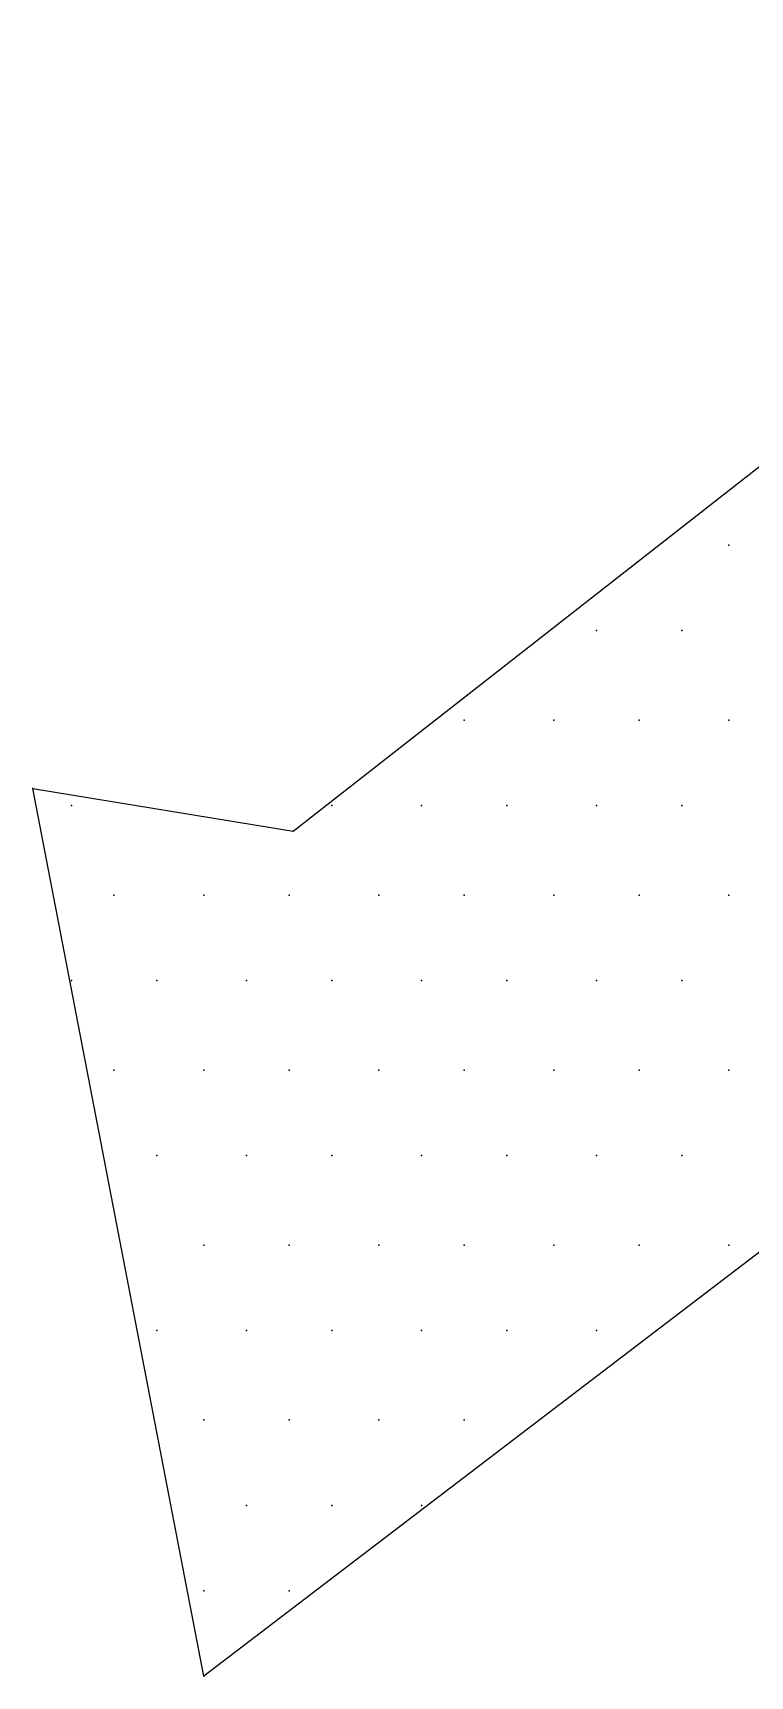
# Model space of a CAD drawing. Extents: x 204392 to 206166, y 706239 to 707835.
# Drawn here: x 204797.316 to 204799.089, y 707721.875 to 707725.939 of the extents above; entities that cross this region are included whole.
import ezdxf

# ---------------------------------------------------------------- set-up
doc = ezdxf.new("R2010")
doc.units = 0
doc.header["$LTSCALE"] = 7
doc.header["$MEASUREMENT"] = 0
doc.layers.add('FNCP001', color=2, linetype='Continuous')
doc.layers.add('KOTERET', color=1, linetype='Continuous')

# ---------------------------------------------------------------- blocks, each defined once
blk = doc.blocks.new('elips')
at = {"layer": 'KOTERET', "color": 2, "linetype": 'Continuous'}
for points in [[(183504.5299, 676907.3137), (183505.7914, 676908.3008)], [(183505.0683, 676907.6674), (183505.0683, 676907.6674)], [(183504.9047, 676907.5618), (183504.9047, 676907.5618)], [(183505.0102, 676907.5618), (183505.0102, 676907.5618)], [(183506.0025, 676907.4774), (183504.4191, 676906.2687)], [(183504.741, 676907.451), (183504.741, 676907.451)], [(183504.8519, 676907.451), (183504.8519, 676907.451)], [(183504.9574, 676907.451), (183504.9574, 676907.451)], [(183505.0683, 676907.451), (183505.0683, 676907.451)], [(183504.2079, 676907.3665), (183504.5299, 676907.3137)], [(183504.4191, 676906.2687), (183504.2079, 676907.3665)], [(183504.2555, 676907.3454), (183504.2555, 676907.3454)], [(183504.5774, 676907.3454), (183504.5774, 676907.3454)], [(183504.6883, 676907.3454), (183504.6883, 676907.3454)], [(183504.7938, 676907.3454), (183504.7938, 676907.3454)], [(183504.9047, 676907.3454), (183504.9047, 676907.3454)], [(183505.0102, 676907.3454), (183505.0102, 676907.3454)], [(183504.3082, 676907.2346), (183504.3082, 676907.2346)], [(183504.4191, 676907.2346), (183504.4191, 676907.2346)], [(183504.5246, 676907.2346), (183504.5246, 676907.2346)], [(183504.6355, 676907.2346), (183504.6355, 676907.2346)], [(183504.741, 676907.2346), (183504.741, 676907.2346)], [(183504.8519, 676907.2346), (183504.8519, 676907.2346)], [(183504.9574, 676907.2346), (183504.9574, 676907.2346)], [(183505.0683, 676907.2346), (183505.0683, 676907.2346)], [(183504.2555, 676907.129), (183504.2555, 676907.129)], [(183504.361, 676907.129), (183504.361, 676907.129)], [(183504.4719, 676907.129), (183504.4719, 676907.129)], [(183504.5774, 676907.129), (183504.5774, 676907.129)], [(183504.6883, 676907.129), (183504.6883, 676907.129)], [(183504.7938, 676907.129), (183504.7938, 676907.129)], [(183504.9047, 676907.129), (183504.9047, 676907.129)], [(183505.0102, 676907.129), (183505.0102, 676907.129)], [(183504.3082, 676907.0182), (183504.3082, 676907.0182)], [(183504.4191, 676907.0182), (183504.4191, 676907.0182)], [(183504.5246, 676907.0182), (183504.5246, 676907.0182)], [(183504.6355, 676907.0182), (183504.6355, 676907.0182)], [(183504.741, 676907.0182), (183504.741, 676907.0182)], [(183504.8519, 676907.0182), (183504.8519, 676907.0182)], [(183504.9574, 676907.0182), (183504.9574, 676907.0182)], [(183505.0683, 676907.0182), (183505.0683, 676907.0182)], [(183504.361, 676906.9126), (183504.361, 676906.9126)], [(183504.4719, 676906.9126), (183504.4719, 676906.9126)], [(183504.5774, 676906.9126), (183504.5774, 676906.9126)], [(183504.6883, 676906.9126), (183504.6883, 676906.9126)], [(183504.7938, 676906.9126), (183504.7938, 676906.9126)], [(183504.9047, 676906.9126), (183504.9047, 676906.9126)], [(183505.0102, 676906.9126), (183505.0102, 676906.9126)], [(183504.4191, 676906.8018), (183504.4191, 676906.8018)], [(183504.5246, 676906.8018), (183504.5246, 676906.8018)], [(183504.6355, 676906.8018), (183504.6355, 676906.8018)], [(183504.741, 676906.8018), (183504.741, 676906.8018)], [(183504.8519, 676906.8018), (183504.8519, 676906.8018)], [(183504.9574, 676906.8018), (183504.9574, 676906.8018)], [(183505.0683, 676906.8018), (183505.0683, 676906.8018)], [(183504.361, 676906.6962), (183504.361, 676906.6962)], [(183504.4719, 676906.6962), (183504.4719, 676906.6962)], [(183504.5774, 676906.6962), (183504.5774, 676906.6962)], [(183504.6883, 676906.6962), (183504.6883, 676906.6962)], [(183504.7938, 676906.6962), (183504.7938, 676906.6962)], [(183504.9047, 676906.6962), (183504.9047, 676906.6962)], [(183504.4191, 676906.5854), (183504.4191, 676906.5854)], [(183504.5246, 676906.5854), (183504.5246, 676906.5854)], [(183504.6355, 676906.5854), (183504.6355, 676906.5854)], [(183504.741, 676906.5854), (183504.741, 676906.5854)], [(183504.4719, 676906.4798), (183504.4719, 676906.4798)], [(183504.5774, 676906.4798), (183504.5774, 676906.4798)], [(183504.6883, 676906.4798), (183504.6883, 676906.4798)], [(183504.4191, 676906.3742), (183504.4191, 676906.3742)], [(183504.5246, 676906.3742), (183504.5246, 676906.3742)]]:
    blk.add_lwpolyline(points, dxfattribs=at)
at = {"layer": 'KOTERET', "color": 1}
for p in [(183505.0683, 676907.6674), (183505.0683, 676907.6674), (183504.9047, 676907.5618), (183504.9047, 676907.5618), (183505.0102, 676907.5618), (183505.0102, 676907.5618), (183504.741, 676907.451), (183504.741, 676907.451), (183504.8519, 676907.451), (183504.8519, 676907.451), (183504.9574, 676907.451), (183504.9574, 676907.451), (183505.0683, 676907.451), (183505.0683, 676907.451), (183504.2079, 676907.3665), (183504.2079, 676907.3665), (183504.2555, 676907.3454), (183504.2555, 676907.3454), (183504.5774, 676907.3454), (183504.5774, 676907.3454), (183504.6883, 676907.3454), (183504.6883, 676907.3454), (183504.7938, 676907.3454), (183504.7938, 676907.3454), (183504.9047, 676907.3454), (183504.9047, 676907.3454), (183505.0102, 676907.3454), (183505.0102, 676907.3454), (183504.5299, 676907.3137), (183504.5299, 676907.3137), (183504.3082, 676907.2346), (183504.3082, 676907.2346), (183504.4191, 676907.2346), (183504.4191, 676907.2346), (183504.5246, 676907.2346), (183504.5246, 676907.2346), (183504.6355, 676907.2346), (183504.6355, 676907.2346), (183504.741, 676907.2346), (183504.741, 676907.2346), (183504.8519, 676907.2346), (183504.8519, 676907.2346), (183504.9574, 676907.2346), (183504.9574, 676907.2346), (183505.0683, 676907.2346), (183505.0683, 676907.2346), (183504.2555, 676907.129), (183504.2555, 676907.129), (183504.361, 676907.129), (183504.361, 676907.129), (183504.4719, 676907.129), (183504.4719, 676907.129), (183504.5774, 676907.129), (183504.5774, 676907.129), (183504.6883, 676907.129), (183504.6883, 676907.129), (183504.7938, 676907.129), (183504.7938, 676907.129), (183504.9047, 676907.129), (183504.9047, 676907.129), (183505.0102, 676907.129), (183505.0102, 676907.129), (183504.3082, 676907.0182), (183504.3082, 676907.0182), (183504.4191, 676907.0182), (183504.4191, 676907.0182), (183504.5246, 676907.0182), (183504.5246, 676907.0182), (183504.6355, 676907.0182), (183504.6355, 676907.0182), (183504.741, 676907.0182), (183504.741, 676907.0182), (183504.8519, 676907.0182), (183504.8519, 676907.0182), (183504.9574, 676907.0182), (183504.9574, 676907.0182), (183505.0683, 676907.0182), (183505.0683, 676907.0182), (183504.361, 676906.9126), (183504.361, 676906.9126), (183504.4719, 676906.9126), (183504.4719, 676906.9126), (183504.5774, 676906.9126), (183504.5774, 676906.9126), (183504.6883, 676906.9126), (183504.6883, 676906.9126), (183504.7938, 676906.9126), (183504.7938, 676906.9126), (183504.9047, 676906.9126), (183504.9047, 676906.9126), (183505.0102, 676906.9126), (183505.0102, 676906.9126), (183504.4191, 676906.8018), (183504.4191, 676906.8018), (183504.5246, 676906.8018), (183504.5246, 676906.8018), (183504.6355, 676906.8018), (183504.6355, 676906.8018), (183504.741, 676906.8018), (183504.741, 676906.8018), (183504.8519, 676906.8018), (183504.8519, 676906.8018), (183504.9574, 676906.8018), (183504.9574, 676906.8018), (183505.0683, 676906.8018), (183505.0683, 676906.8018), (183504.361, 676906.6962), (183504.361, 676906.6962), (183504.4719, 676906.6962), (183504.4719, 676906.6962), (183504.5774, 676906.6962), (183504.5774, 676906.6962), (183504.6883, 676906.6962), (183504.6883, 676906.6962), (183504.7938, 676906.6962), (183504.7938, 676906.6962), (183504.9047, 676906.6962), (183504.9047, 676906.6962), (183504.4191, 676906.5854), (183504.4191, 676906.5854), (183504.5246, 676906.5854), (183504.5246, 676906.5854), (183504.6355, 676906.5854), (183504.6355, 676906.5854), (183504.741, 676906.5854), (183504.741, 676906.5854), (183504.4719, 676906.4798), (183504.4719, 676906.4798), (183504.5774, 676906.4798), (183504.5774, 676906.4798), (183504.6883, 676906.4798), (183504.6883, 676906.4798), (183504.4191, 676906.3742), (183504.4191, 676906.3742), (183504.5246, 676906.3742), (183504.5246, 676906.3742), (183504.4191, 676906.2687), (183504.4191, 676906.2687)]:
    blk.add_point(p, dxfattribs=at)

msp = doc.modelspace()

# ---------------------------------------------------------------- block references
at = {"layer": 'FNCP001', "xscale": 2, "yscale": 2, "zscale": 2}
msp.add_blockref('elips', (-162211.0999, -646090.6624), dxfattribs=at)

doc.saveas('drawing.dxf')
